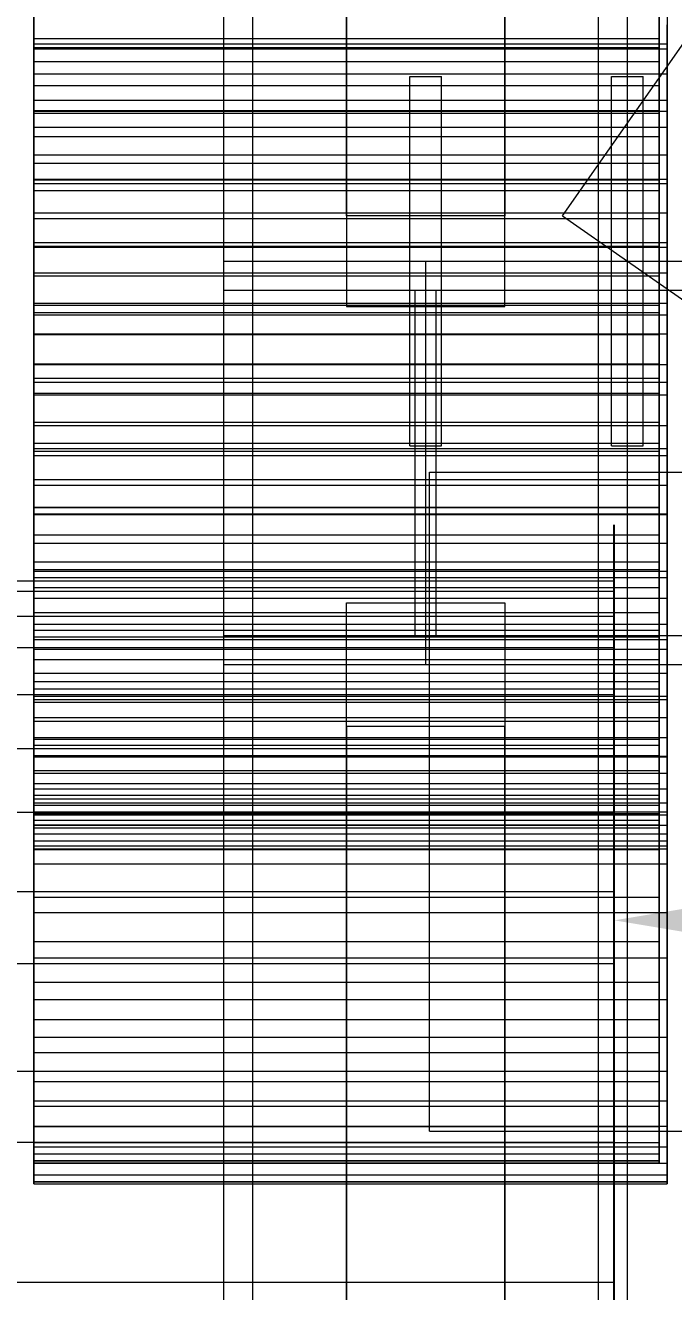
# Model space of a CAD drawing. Header units: millimetres. Extents: x -2500 to 58855, y -53268 to 6837.
# Drawn here: x -1973.2 to -1727.5, y -34740.8 to -34260.5 of the extents above; entities that cross this region are included whole.
import ezdxf

# ---------------------------------------------------------------- set-up
doc = ezdxf.new("R2010")
doc.units = ezdxf.units.MM
for name, color, linetype, lineweight in [('COTAS_R', 1, 'Continuous', 0), ('frontal_briquetadora', 7, 'Continuous', 0), ('frontal_secador', 7, 'Continuous', 0), ('frontal_tolva', 7, 'Continuous', 0)]:
    doc.layers.add(name, color=color, linetype=linetype, lineweight=lineweight)
doc.dimstyles.new('R19_100', dxfattribs={"dimtxt": 250, "dimasz": 150, "dimexe": 150, "dimexo": 80, "dimgap": 100, "dimtad": 1, "dimtih": 1, "dimtoh": 1, "dimdsep": 46, "dimcen": 0.09, "dimadec": 0, "dimazin": 0, "dimtfac": 1, "dimtdec": 4, "dimtofl": 0, "dimtmove": 0, "dimatfit": 3, "dimfxl": 1, "dimtolj": 1, "dimtzin": 0, "dimarcsym": 0})

# ---------------------------------------------------------------- blocks, each defined once
blk = doc.blocks.new('*D37')
at = {"layer": 'COTAS_R', "color": 0, "lineweight": -2, "transparency": 16777216}
for p, q in [((-1750, -35420), (-1750, -34450)), ((2600, -35420), (2600, -34450)), ((-1600, -34600), (2450, -34600))]:
    blk.add_line(p, q, dxfattribs=at)
at = {"layer": 'COTAS_R', "color": 0, "transparency": 16777216}
for points in [[(-1600, -34575), (-1600, -34625), (-1750, -34600)], [(2450, -34575), (2450, -34625), (2600, -34600)]]:
    blk.add_solid(points, dxfattribs=at)
at = {"layer": 'Defpoints', "color": 0, "transparency": 16777216}
for p in [(2600, -34600), (-1750, -35500), (2600, -35500)]:
    blk.add_point(p, dxfattribs=at)

msp = doc.modelspace()

# ---------------------------------------------------------------- linework, layer by layer
at = {"layer": 'frontal_briquetadora'}
for p, q in [((-1970, -34242.324), (-1970, -34267.568)), ((-1970, -34244.22), (-1970, -34268.918)), ((-1733, -34244.22), (-1733, -34268.918)), ((-1730, -34242.324), (-1730, -34267.568)), ((-1970, -34265.551), (-1970, -34257.288)), ((-1733, -34265.551), (-1733, -34257.288)), ((-1970, -34269.458), (-1970, -34260.371)), ((-1730, -34269.458), (-1730, -34260.371)), ((-1970, -34274.256), (-1970, -34265.551)), ((-1970, -34265.551), (-1733, -34265.551)), ((-1970, -34267.568), (-1970, -34293.116)), ((-1970, -34267.568), (-1730, -34267.568)), ((-1970, -34268.918), (-1970, -34293.913)), ((-1970, -34268.918), (-1733, -34268.918)), ((-1970, -34278.972), (-1970, -34269.458)), ((-1970, -34269.458), (-1730, -34269.458)), ((-1733, -34274.256), (-1733, -34265.551)), ((-1733, -34268.918), (-1733, -34293.913)), ((-1730, -34267.568), (-1730, -34293.116)), ((-1730, -34278.972), (-1730, -34269.458)), ((-1970, -34283.369), (-1970, -34274.256)), ((-1970, -34274.256), (-1733, -34274.256)), ((-1733, -34283.369), (-1733, -34274.256)), ((-1970, -34288.877), (-1970, -34278.972)), ((-1970, -34278.972), (-1730, -34278.972)), ((-1730, -34288.877), (-1730, -34278.972)), ((-1970, -34292.857), (-1970, -34283.369)), ((-1970, -34283.369), (-1733, -34283.369)), ((-1733, -34292.857), (-1733, -34283.369)), ((-1970, -34299.136), (-1970, -34288.877)), ((-1970, -34288.877), (-1730, -34288.877)), ((-1970, -34302.683), (-1970, -34292.857)), ((-1970, -34292.857), (-1733, -34292.857)), ((-1970, -34293.116), (-1970, -34318.842)), ((-1970, -34293.116), (-1730, -34293.116)), ((-1733, -34302.683), (-1733, -34292.857)), ((-1730, -34299.136), (-1730, -34288.877)), ((-1730, -34293.116), (-1730, -34318.842)), ((-1970, -34293.913), (-1970, -34319.084)), ((-1970, -34293.913), (-1733, -34293.913)), ((-1733, -34293.913), (-1733, -34319.084)), ((-1970, -34309.71), (-1970, -34299.136)), ((-1970, -34299.136), (-1730, -34299.136)), ((-1970, -34312.813), (-1970, -34302.683)), ((-1970, -34302.683), (-1733, -34302.683)), ((-1733, -34312.813), (-1733, -34302.683)), ((-1730, -34309.71), (-1730, -34299.136)), ((-1970, -34320.56), (-1970, -34309.71)), ((-1970, -34309.71), (-1730, -34309.71)), ((-1730, -34320.56), (-1730, -34309.71)), ((-1970, -34323.206), (-1970, -34312.813)), ((-1970, -34312.813), (-1733, -34312.813)), ((-1733, -34323.206), (-1733, -34312.813)), ((-1970, -34318.842), (-1970, -34344.623)), ((-1970, -34318.842), (-1730, -34318.842)), ((-1970, -34319.084), (-1970, -34344.307)), ((-1970, -34319.084), (-1733, -34319.084)), ((-1970, -34331.646), (-1970, -34320.56)), ((-1970, -34320.56), (-1730, -34320.56)), ((-1733, -34319.084), (-1733, -34344.307)), ((-1730, -34318.842), (-1730, -34344.623)), ((-1730, -34331.646), (-1730, -34320.56)), ((-1970, -34333.825), (-1970, -34323.206)), ((-1970, -34323.206), (-1733, -34323.206)), ((-1733, -34333.825), (-1733, -34323.206)), ((-1970, -34342.926), (-1970, -34331.646)), ((-1970, -34331.646), (-1730, -34331.646)), ((-1730, -34342.926), (-1730, -34331.646)), ((-1970, -34344.63), (-1970, -34333.825)), ((-1970, -34333.825), (-1733, -34333.825)), ((-1733, -34344.63), (-1733, -34333.825)), ((-1970, -34354.357), (-1970, -34342.926)), ((-1970, -34342.926), (-1730, -34342.926)), ((-1970, -34344.307), (-1970, -34369.461)), ((-1970, -34344.307), (-1733, -34344.307)), ((-1970, -34344.623), (-1970, -34370.333)), ((-1970, -34344.623), (-1730, -34344.623)), ((-1970, -34355.58), (-1970, -34344.63)), ((-1970, -34344.63), (-1733, -34344.63)), ((-1733, -34344.307), (-1733, -34369.461)), ((-1733, -34355.58), (-1733, -34344.63)), ((-1730, -34354.357), (-1730, -34342.926)), ((-1730, -34344.623), (-1730, -34370.333)), ((-1970, -34365.897), (-1970, -34354.357)), ((-1970, -34354.357), (-1730, -34354.357)), ((-1970, -34366.634), (-1970, -34355.58)), ((-1970, -34355.58), (-1733, -34355.58)), ((-1733, -34366.634), (-1733, -34355.58)), ((-1730, -34365.897), (-1730, -34354.357)), ((-1970, -34377.502), (-1970, -34365.897)), ((-1970, -34365.897), (-1730, -34365.897)), ((-1970, -34377.75), (-1970, -34366.634)), ((-1970, -34366.634), (-1733, -34366.634)), ((-1970, -34369.461), (-1970, -34394.423)), ((-1970, -34369.461), (-1733, -34369.461)), ((-1970, -34370.333), (-1970, -34395.847)), ((-1970, -34370.333), (-1730, -34370.333)), ((-1733, -34377.75), (-1733, -34366.634)), ((-1733, -34369.461), (-1733, -34394.423)), ((-1730, -34377.502), (-1730, -34365.897)), ((-1730, -34370.333), (-1730, -34395.847)), ((-1970, -34389.13), (-1970, -34377.502)), ((-1970, -34377.502), (-1730, -34377.502)), ((-1970, -34388.888), (-1970, -34377.75)), ((-1970, -34377.75), (-1733, -34377.75)), ((-1733, -34388.888), (-1733, -34377.75)), ((-1730, -34389.13), (-1730, -34377.502)), ((-1970, -34400.006), (-1970, -34388.888)), ((-1970, -34388.888), (-1733, -34388.888)), ((-1970, -34400.736), (-1970, -34389.13)), ((-1970, -34389.13), (-1730, -34389.13)), ((-1733, -34400.006), (-1733, -34388.888)), ((-1730, -34400.736), (-1730, -34389.13)), ((-1970, -34394.423), (-1970, -34419.073)), ((-1970, -34394.423), (-1733, -34394.423)), ((-1733, -34394.423), (-1733, -34419.073)), ((-1970, -34395.847), (-1970, -34421.041)), ((-1970, -34395.847), (-1730, -34395.847)), ((-1730, -34395.847), (-1730, -34421.041)), ((-1970, -34411.061), (-1970, -34400.006)), ((-1970, -34400.006), (-1733, -34400.006)), ((-1970, -34412.277), (-1970, -34400.736)), ((-1970, -34400.736), (-1730, -34400.736)), ((-1733, -34411.061), (-1733, -34400.006)), ((-1730, -34412.277), (-1730, -34400.736)), ((-1970, -34422.013), (-1970, -34411.061)), ((-1970, -34411.061), (-1733, -34411.061)), ((-1970, -34423.71), (-1970, -34412.277)), ((-1970, -34412.277), (-1730, -34412.277)), ((-1733, -34422.013), (-1733, -34411.061)), ((-1730, -34423.71), (-1730, -34412.277)), ((-1970, -34419.073), (-1970, -34443.29)), ((-1970, -34419.073), (-1733, -34419.073)), ((-1970, -34421.041), (-1970, -34445.793)), ((-1970, -34421.041), (-1730, -34421.041)), ((-1970, -34432.82), (-1970, -34422.013)), ((-1970, -34422.013), (-1733, -34422.013)), ((-1733, -34419.073), (-1733, -34443.29)), ((-1733, -34432.82), (-1733, -34422.013)), ((-1730, -34421.041), (-1730, -34445.793)), ((-1970, -34434.992), (-1970, -34423.71)), ((-1970, -34423.71), (-1730, -34423.71)), ((-1730, -34434.992), (-1730, -34423.71)), ((-1970, -34443.442), (-1970, -34432.82)), ((-1970, -34432.82), (-1733, -34432.82)), ((-1733, -34443.442), (-1733, -34432.82)), ((-1970, -34446.081), (-1970, -34434.992)), ((-1970, -34434.992), (-1730, -34434.992)), ((-1730, -34446.081), (-1730, -34434.992)), ((-1970, -34443.29), (-1970, -34466.957)), ((-1970, -34443.29), (-1733, -34443.29)), ((-1970, -34453.839), (-1970, -34443.442)), ((-1970, -34443.442), (-1733, -34443.442)), ((-1970, -34445.793), (-1970, -34469.983)), ((-1970, -34445.793), (-1730, -34445.793)), ((-1970, -34456.935), (-1970, -34446.081)), ((-1970, -34446.081), (-1730, -34446.081)), ((-1733, -34443.29), (-1733, -34466.957)), ((-1733, -34453.839), (-1733, -34443.442)), ((-1730, -34445.793), (-1730, -34469.983)), ((-1730, -34456.935), (-1730, -34446.081)), ((-1970, -34463.972), (-1970, -34453.839)), ((-1970, -34453.839), (-1733, -34453.839)), ((-1733, -34463.972), (-1733, -34453.839)), ((-1970, -34467.513), (-1970, -34456.935)), ((-1970, -34456.935), (-1730, -34456.935)), ((-1730, -34467.513), (-1730, -34456.935)), ((-1970, -34473.803), (-1970, -34463.972)), ((-1970, -34463.972), (-1733, -34463.972)), ((-1733, -34473.803), (-1733, -34463.972)), ((-1970, -34466.957), (-1970, -34489.959)), ((-1970, -34466.957), (-1733, -34466.957)), ((-1970, -34477.777), (-1970, -34467.513)), ((-1970, -34467.513), (-1730, -34467.513)), ((-1970, -34469.983), (-1970, -34493.494)), ((-1970, -34469.983), (-1730, -34469.983)), ((-1733, -34466.957), (-1733, -34489.959)), ((-1730, -34477.777), (-1730, -34467.513)), ((-1730, -34469.983), (-1730, -34493.494)), ((-1970, -34483.296), (-1970, -34473.803)), ((-1970, -34473.803), (-1733, -34473.803)), ((-1733, -34483.296), (-1733, -34473.803)), ((-1970, -34487.687), (-1970, -34477.777)), ((-1970, -34477.777), (-1730, -34477.777)), ((-1730, -34487.687), (-1730, -34477.777)), ((-1970, -34492.415), (-1970, -34483.296)), ((-1970, -34483.296), (-1733, -34483.296)), ((-1733, -34492.415), (-1733, -34483.296)), ((-1970, -34497.207), (-1970, -34487.687)), ((-1970, -34487.687), (-1730, -34487.687)), ((-1970, -34489.959), (-1970, -34512.184)), ((-1970, -34489.959), (-1733, -34489.959)), ((-1733, -34489.959), (-1733, -34512.184)), ((-1730, -34497.207), (-1730, -34487.687)), ((-1970, -34501.126), (-1970, -34492.415)), ((-1970, -34492.415), (-1733, -34492.415)), ((-1970, -34493.494), (-1970, -34516.21)), ((-1970, -34493.494), (-1730, -34493.494)), ((-1733, -34501.126), (-1733, -34492.415)), ((-1730, -34493.494), (-1730, -34516.21)), ((-1970, -34506.3), (-1970, -34497.207)), ((-1970, -34497.207), (-1730, -34497.207)), ((-1730, -34506.3), (-1730, -34497.207)), ((-1970, -34509.395), (-1970, -34501.126)), ((-1970, -34501.126), (-1733, -34501.126)), ((-1733, -34509.395), (-1733, -34501.126)), ((-1970, -34514.934), (-1970, -34506.3)), ((-1970, -34506.3), (-1730, -34506.3)), ((-1970, -34517.193), (-1970, -34509.395)), ((-1970, -34509.395), (-1733, -34509.395)), ((-1733, -34517.193), (-1733, -34509.395)), ((-1730, -34514.934), (-1730, -34506.3)), ((-1970, -34512.184), (-1970, -34533.525)), ((-1970, -34512.184), (-1733, -34512.184)), ((-1733, -34512.184), (-1733, -34533.525)), ((-1970, -34523.074), (-1970, -34514.934)), ((-1970, -34514.934), (-1730, -34514.934)), ((-1970, -34516.21), (-1970, -34538.023)), ((-1970, -34516.21), (-1730, -34516.21)), ((-1970, -34524.49), (-1970, -34517.193)), ((-1970, -34517.193), (-1733, -34517.193)), ((-1733, -34524.49), (-1733, -34517.193)), ((-1730, -34523.074), (-1730, -34514.934)), ((-1730, -34516.21), (-1730, -34538.023)), ((-1970, -34530.691), (-1970, -34523.074)), ((-1970, -34523.074), (-1730, -34523.074)), ((-1730, -34530.691), (-1730, -34523.074)), ((-1970, -34531.258), (-1970, -34524.49)), ((-1970, -34524.49), (-1733, -34524.49)), ((-1733, -34531.258), (-1733, -34524.49)), ((-1970, -34537.757), (-1970, -34530.691)), ((-1970, -34530.691), (-1730, -34530.691)), ((-1970, -34537.473), (-1970, -34531.258)), ((-1970, -34531.258), (-1733, -34531.258)), ((-1970, -34533.525), (-1970, -34553.878)), ((-1970, -34533.525), (-1733, -34533.525)), ((-1733, -34537.473), (-1733, -34531.258)), ((-1733, -34533.525), (-1733, -34553.878)), ((-1730, -34537.757), (-1730, -34530.691)), ((-1970, -34543.11), (-1970, -34537.473)), ((-1970, -34537.473), (-1733, -34537.473)), ((-1970, -34544.245), (-1970, -34537.757)), ((-1970, -34537.757), (-1730, -34537.757)), ((-1970, -34538.023), (-1970, -34558.825)), ((-1970, -34538.023), (-1730, -34538.023)), ((-1733, -34543.11), (-1733, -34537.473)), ((-1730, -34544.245), (-1730, -34537.757)), ((-1730, -34538.023), (-1730, -34558.825)), ((-1970, -34548.149), (-1970, -34543.11)), ((-1970, -34543.11), (-1733, -34543.11)), ((-1733, -34548.149), (-1733, -34543.11)), ((-1970, -34550.13), (-1970, -34544.245)), ((-1970, -34544.245), (-1730, -34544.245)), ((-1730, -34550.13), (-1730, -34544.245)), ((-1970, -34552.572), (-1970, -34548.149)), ((-1970, -34548.149), (-1733, -34548.149)), ((-1970, -34555.391), (-1970, -34550.13)), ((-1970, -34550.13), (-1730, -34550.13)), ((-1970, -34556.361), (-1970, -34552.572)), ((-1970, -34552.572), (-1733, -34552.572)), ((-1733, -34552.572), (-1733, -34548.149)), ((-1733, -34556.361), (-1733, -34552.572)), ((-1730, -34555.391), (-1730, -34550.13)), ((-1970, -34553.878), (-1970, -34573.144)), ((-1970, -34553.878), (-1733, -34553.878)), ((-1970, -34560.008), (-1970, -34555.391)), ((-1970, -34555.391), (-1730, -34555.391)), ((-1970, -34559.502), (-1970, -34556.361)), ((-1970, -34556.361), (-1733, -34556.361)), ((-1733, -34553.878), (-1733, -34573.144)), ((-1733, -34559.502), (-1733, -34556.361)), ((-1730, -34560.008), (-1730, -34555.391)), ((-1970, -34558.825), (-1970, -34578.517)), ((-1970, -34558.825), (-1730, -34558.825)), ((-1970, -34561.983), (-1970, -34559.502)), ((-1970, -34559.502), (-1733, -34559.502)), ((-1970, -34563.963), (-1970, -34560.008)), ((-1970, -34560.008), (-1730, -34560.008)), ((-1970, -34563.796), (-1970, -34561.983)), ((-1970, -34561.983), (-1733, -34561.983)), ((-1733, -34561.983), (-1733, -34559.502)), ((-1733, -34563.796), (-1733, -34561.983)), ((-1730, -34558.825), (-1730, -34578.517)), ((-1730, -34563.963), (-1730, -34560.008)), ((-1970, -34564.933), (-1970, -34563.796)), ((-1970, -34563.796), (-1733, -34563.796)), ((-1970, -34567.242), (-1970, -34563.963)), ((-1970, -34563.963), (-1730, -34563.963)), ((-1970, -34691.071), (-1970, -34564.933)), ((-1970, -34564.933), (-1733, -34564.933)), ((-1970, -34569.833), (-1970, -34567.242)), ((-1970, -34567.242), (-1730, -34567.242)), ((-1733, -34564.933), (-1733, -34563.796)), ((-1733, -34691.071), (-1733, -34564.933)), ((-1730, -34567.242), (-1730, -34563.963)), ((-1730, -34569.833), (-1730, -34567.242)), ((-1970, -34571.725), (-1970, -34569.833)), ((-1970, -34569.833), (-1730, -34569.833)), ((-1970, -34572.912), (-1970, -34571.725)), ((-1970, -34571.725), (-1730, -34571.725)), ((-1730, -34571.725), (-1730, -34569.833)), ((-1730, -34572.912), (-1730, -34571.725)), ((-1970, -34699.05), (-1970, -34572.912)), ((-1970, -34572.912), (-1730, -34572.912)), ((-1970, -34573.144), (-1970, -34591.229)), ((-1970, -34573.144), (-1733, -34573.144)), ((-1733, -34573.144), (-1733, -34591.229)), ((-1730, -34699.05), (-1730, -34572.912)), ((-1970, -34578.517), (-1970, -34597.002)), ((-1970, -34578.517), (-1730, -34578.517)), ((-1730, -34578.517), (-1730, -34597.002)), ((-1970, -34591.229), (-1970, -34608.046)), ((-1970, -34591.229), (-1733, -34591.229)), ((-1733, -34591.229), (-1733, -34608.046)), ((-1970, -34597.002), (-1970, -34614.191)), ((-1970, -34597.002), (-1730, -34597.002)), ((-1730, -34597.002), (-1730, -34614.191)), ((-1970, -34608.046), (-1970, -34623.513)), ((-1970, -34608.046), (-1733, -34608.046)), ((-1733, -34608.046), (-1733, -34623.513)), ((-1970, -34614.191), (-1970, -34630)), ((-1970, -34614.191), (-1730, -34614.191)), ((-1730, -34614.191), (-1730, -34630)), ((-1970, -34623.513), (-1970, -34637.555)), ((-1970, -34623.513), (-1733, -34623.513)), ((-1733, -34623.513), (-1733, -34637.555)), ((-1970, -34630), (-1970, -34644.352)), ((-1970, -34630), (-1730, -34630)), ((-1730, -34630), (-1730, -34644.352)), ((-1970, -34637.555), (-1970, -34650.104)), ((-1970, -34637.555), (-1733, -34637.555)), ((-1733, -34637.555), (-1733, -34650.104)), ((-1970, -34644.352), (-1970, -34657.178)), ((-1970, -34644.352), (-1730, -34644.352)), ((-1730, -34644.352), (-1730, -34657.178)), ((-1970, -34650.104), (-1970, -34661.099)), ((-1970, -34650.104), (-1733, -34650.104)), ((-1733, -34650.104), (-1733, -34661.099)), ((-1970, -34657.178), (-1970, -34668.416)), ((-1970, -34657.178), (-1730, -34657.178)), ((-1730, -34657.178), (-1730, -34668.416)), ((-1970, -34661.099), (-1970, -34670.486)), ((-1970, -34661.099), (-1733, -34661.099)), ((-1733, -34661.099), (-1733, -34670.486)), ((-1970, -34668.416), (-1970, -34678.011)), ((-1970, -34668.416), (-1730, -34668.416)), ((-1970, -34670.486), (-1970, -34678.221)), ((-1970, -34670.486), (-1733, -34670.486)), ((-1733, -34670.486), (-1733, -34678.221)), ((-1730, -34668.416), (-1730, -34678.011)), ((-1970, -34678.011), (-1970, -34685.916)), ((-1970, -34678.011), (-1730, -34678.011)), ((-1970, -34678.221), (-1970, -34684.264)), ((-1970, -34678.221), (-1733, -34678.221)), ((-1733, -34678.221), (-1733, -34684.264)), ((-1730, -34678.011), (-1730, -34685.916)), ((-1970, -34684.264), (-1970, -34688.588)), ((-1970, -34684.264), (-1733, -34684.264)), ((-1970, -34685.916), (-1970, -34692.093)), ((-1970, -34685.916), (-1730, -34685.916)), ((-1733, -34684.264), (-1733, -34688.588)), ((-1730, -34685.916), (-1730, -34692.093)), ((-1970, -34688.588), (-1970, -34691.17)), ((-1970, -34688.588), (-1733, -34688.588)), ((-1970, -34691.999), (-1970, -34691.071)), ((-1970, -34691.071), (-1733, -34691.071)), ((-1970, -34691.17), (-1970, -34691.999)), ((-1970, -34691.17), (-1733, -34691.17)), ((-1970, -34691.999), (-1733, -34691.999)), ((-1970, -34692.093), (-1970, -34696.512)), ((-1970, -34692.093), (-1730, -34692.093)), ((-1733, -34688.588), (-1733, -34691.17)), ((-1733, -34691.999), (-1733, -34691.071)), ((-1733, -34691.17), (-1733, -34691.999)), ((-1730, -34692.093), (-1730, -34696.512)), ((-1970, -34696.512), (-1970, -34699.152)), ((-1970, -34696.512), (-1730, -34696.512)), ((-1730, -34696.512), (-1730, -34699.152)), ((-1970, -34699.999), (-1970, -34699.05)), ((-1970, -34699.05), (-1730, -34699.05)), ((-1970, -34699.152), (-1970, -34699.999)), ((-1970, -34699.152), (-1730, -34699.152)), ((-1970, -34699.999), (-1730, -34699.999)), ((-1730, -34699.999), (-1730, -34699.05)), ((-1730, -34699.152), (-1730, -34699.999))]:
    msp.add_line(p, q, dxfattribs=at)
at = {"layer": 'frontal_secador'}
for p, q in [((-1820, -34430), (-1400, -34430)), ((-1820, -34680), (-1820, -34430)), ((-2100, -34471.29), (-1750, -34471.29)), ((-2100, -34475.166), (-1750, -34475.166)), ((-1750, -34484.658), (-1750, -34471.29)), ((-1750, -34471.29), (-1750, -34475.166)), ((-1750, -34475.166), (-1750, -34496.506)), ((-2100, -34484.658), (-1750, -34484.658)), ((-1750, -34514.387), (-1750, -34484.658)), ((-2100, -34496.506), (-1750, -34496.506)), ((-1750, -34496.506), (-1750, -34534.842)), ((-2100, -34514.387), (-1750, -34514.387)), ((-1750, -34558.981), (-1750, -34514.387)), ((-2100, -34534.842), (-1750, -34534.842)), ((-1750, -34534.842), (-1750, -34589.028)), ((-2100, -34558.981), (-1750, -34558.981)), ((-1750, -34616.4), (-1750, -34558.981)), ((-2100, -34589.028), (-1750, -34589.028)), ((-1750, -34589.028), (-1750, -34657.269)), ((-2100, -34616.4), (-1750, -34616.4)), ((-1750, -34684.151), (-1750, -34616.4)), ((-2100, -34657.269), (-1750, -34657.269)), ((-1750, -34657.269), (-1750, -34737.176)), ((-1820, -34680), (-1400, -34680)), ((-2100, -34684.151), (-1750, -34684.151)), ((-1750, -34759.396), (-1750, -34684.151)), ((-2100, -34737.176), (-1750, -34737.176)), ((-1750, -34737.176), (-1750, -34825.853))]:
    msp.add_line(p, q, dxfattribs=at)
at = {"layer": 'frontal_tolva'}
for p, q in [((-1898, -35980), (-1898, -32700)), ((-1887, -35980), (-1887, -32700)), ((-1756, -35980), (-1756, -32700)), ((-1745, -35980), (-1745, -32700)), ((-1851.5, -34332.806), (-1851.5, -32835.806)), ((-1791.5, -32835.806), (-1791.5, -34332.806)), ((-1769.584, -34332.806), (-722.584, -32835.806)), ((-1851.5, -32870.194), (-1851.5, -34367.194)), ((-1791.5, -34367.194), (-1791.5, -32870.194)), ((-1827.5, -34280), (-1815.5, -34280)), ((-1827.5, -34420), (-1827.5, -34280)), ((-1815.5, -34420), (-1815.5, -34280)), ((-1751, -34280), (-1739, -34280)), ((-1751, -34420), (-1751, -34280)), ((-1739, -34420), (-1739, -34280)), ((-1791.5, -34332.806), (-1851.5, -34332.806)), ((-1851.5, -34332.806), (-1851.5, -34367.194)), ((-1791.5, -34367.194), (-1791.5, -34332.806)), ((-1769.584, -34332.806), (-1720.416, -34367.194)), ((-1898, -34350), (-1745, -34350)), ((-1898, -34361), (-1898, -34350)), ((-1821.5, -34350), (1821.5, -34350)), ((-1821.5, -34350), (-1821.5, -34361)), ((-1745, -34361), (-1745, -34350)), ((-1898, -34361), (-1745, -34361)), ((-1825.5, -34361), (-1817.5, -34361)), ((-1825.5, -34492), (-1825.5, -34361)), ((-1821.5, -34361), (1821.5, -34361)), ((-1821.5, -34361), (-1821.5, -34492)), ((-1817.5, -34492), (-1817.5, -34361)), ((-1851.5, -34367.194), (-1791.5, -34367.194)), ((-1827.5, -34420), (-1815.5, -34420)), ((-1751, -34420), (-1739, -34420)), ((-1851.5, -35316.567), (-1851.5, -34479.567)), ((-1851.5, -34479.567), (-1791.5, -34479.567)), ((-1851.5, -34526.433), (-1851.5, -34479.567)), ((-1791.5, -34479.567), (-1791.5, -35316.567)), ((-1791.5, -34479.567), (-1791.5, -34526.433)), ((-1898, -34492), (-1745, -34492)), ((-1898, -34503), (-1898, -34492)), ((-1825.5, -34492), (-1817.5, -34492)), ((-1821.5, -34492), (1821.5, -34492)), ((-1821.5, -34492), (-1821.5, -34503)), ((-1745, -34503), (-1745, -34492)), ((-1898, -34503), (-1745, -34503)), ((-1821.5, -34503), (1821.5, -34503)), ((-1791.5, -34526.433), (-1851.5, -34526.433)), ((-1851.5, -34526.433), (-1851.5, -35363.433)), ((-1791.5, -35363.433), (-1791.5, -34526.433))]:
    msp.add_line(p, q, dxfattribs=at)

# ---------------------------------------------------------------- dimensions: what is measured, and where the dimension line sits
at = {"layer": 'COTAS_R'}
dim = msp.add_aligned_dim(p1=(-1750, -35500), p2=(2600, -35500), distance=900, text='<> R', dimstyle='R19_100', dxfattribs=at)
dim.commit()
dim.dimension.update_dxf_attribs({"geometry": '*D37', "text_midpoint": (425, -34600)})

doc.saveas('drawing.dxf')
